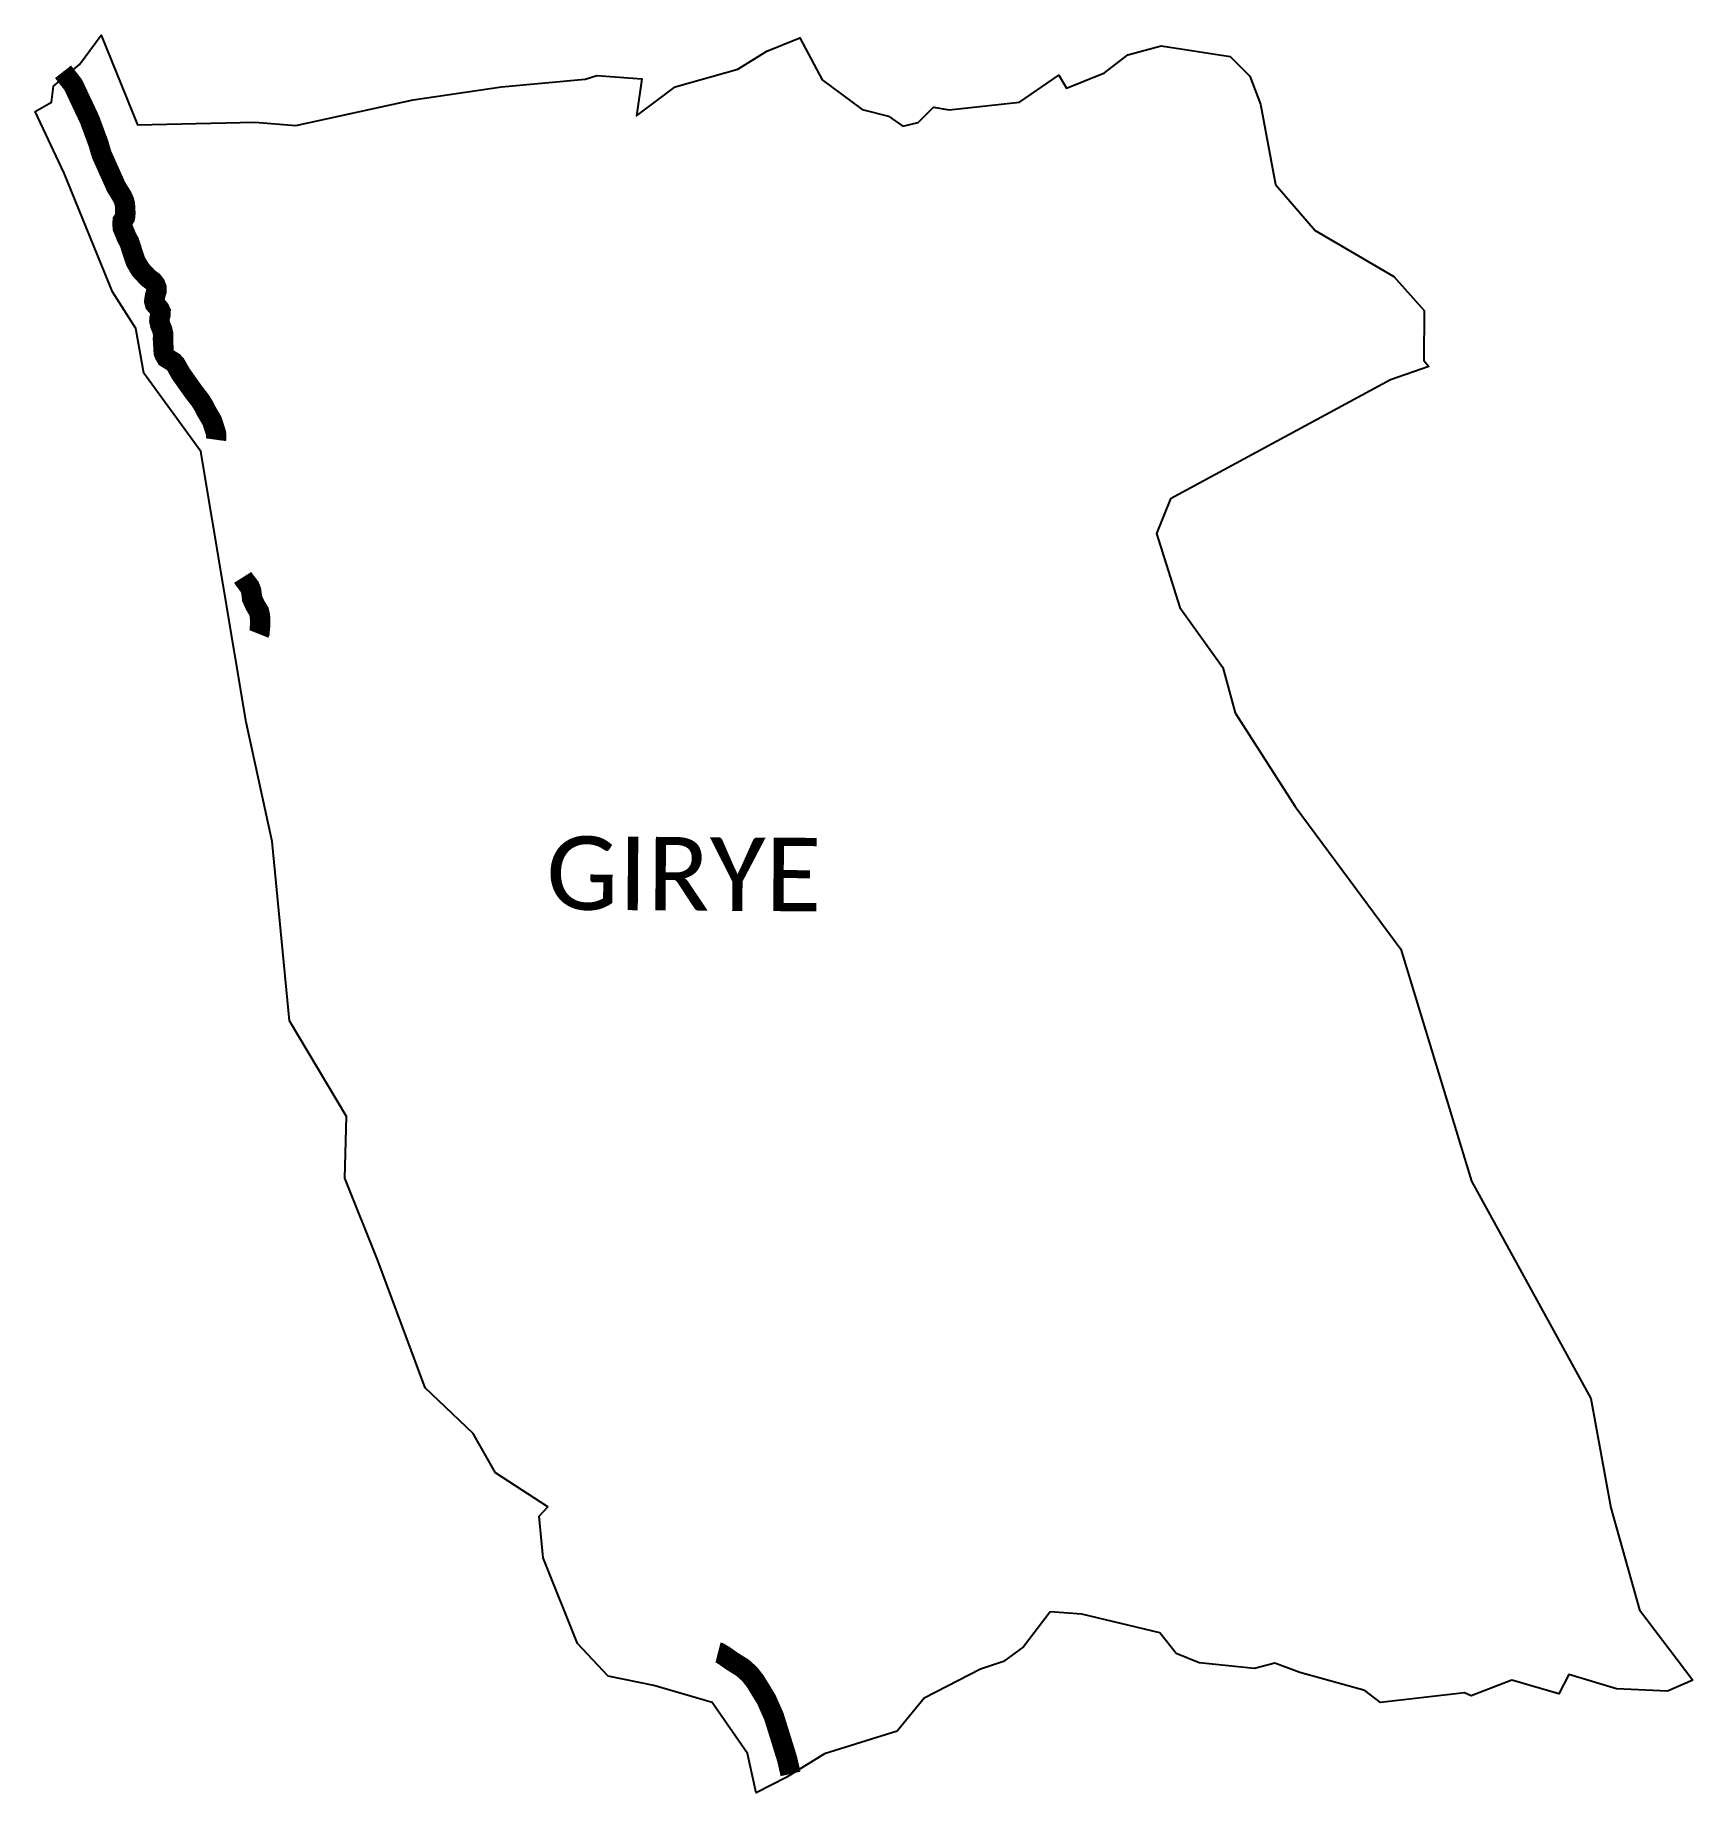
# Model space of a CAD drawing. Header units: metres. Extents: x 321121 to 325188, y 1822391 to 1826704.
import ezdxf

# ---------------------------------------------------------------- set-up
doc = ezdxf.new("R2010")
doc.units = ezdxf.units.M
for name, color, linetype in [('UNPROTECTED', 130, 'Continuous'), ('village', 3, 'Continuous'), ('VILLAGE NAME', 250, 'Continuous')]:
    doc.layers.add(name, color=color, linetype=linetype)
doc.styles.get("Standard").update_dxf_attribs({"font": 'simplex.shx'})

msp = doc.modelspace()

# ---------------------------------------------------------------- linework, layer by layer
at = {"layer": 'UNPROTECTED', "const_width": 50, "flags": 128}
for points in [[(321189.9, 1826613.8), (321214.9, 1826581.8), (321255, 1826496.6), (321276.7, 1826437.9), (321284.4, 1826411.4), (321295, 1826387.7), (321307.5, 1826359.8), (321320.4, 1826331.1), (321334.8, 1826307.8), (321339.6, 1826296.9), (321341.7, 1826288.5), (321342.3, 1826278.9), (321342.8, 1826268.5), (321342.6, 1826260.7), (321341.8, 1826256.6), (321339.6, 1826253.2), (321336.3, 1826248.1), (321335.7, 1826241.6), (321336.4, 1826230.9), (321339.1, 1826224.2), (321342.4, 1826216.2), (321346.5, 1826206.3), (321352.4, 1826195.8), (321355.3, 1826186.9), (321360.7, 1826170.1), (321367.7, 1826148.8), (321379.7, 1826128.3), (321398.3, 1826108.3), (321410.4, 1826099.3), (321416.1, 1826091.9), (321419.2, 1826083.9), (321419, 1826075.2), (321415.7, 1826064.3), (321413.6, 1826050.8), (321415.4, 1826044.3), (321421.2, 1826037.6), (321426.5, 1826031.4), (321429.3, 1826025.3), (321429.2, 1826018.6), (321426.8, 1826009.7), (321426.2, 1826002.5), (321428.4, 1825992.4), (321433.3, 1825980.5), (321435.3, 1825971.2), (321435.1, 1825956.3), (321436.3, 1825935.5), (321436.9, 1825925.3), (321438.6, 1825920.5), (321443.3, 1825912.2), (321452, 1825906.8), (321460.5, 1825901.6), (321465.9, 1825895.7), (321470.3, 1825888), (321479.2, 1825872.3), (321487, 1825861.3), (321495.1, 1825849.9), (321510, 1825828.9), (321526.6, 1825807.4), (321535.2, 1825793.6), (321541.8, 1825780.6), (321555.5, 1825757.1), (321560.8, 1825740.7), (321565.1, 1825727.5), (321565.6, 1825714.6), (321565.1, 1825711)], [(321630.7, 1825373.3), (321634.5, 1825367.3), (321647.5, 1825350.4), (321651.5, 1825339.9), (321653.7, 1825321.6), (321660.5, 1825306.3), (321670.6, 1825289.2), (321673, 1825278.4), (321673.5, 1825256.1), (321672.2, 1825242.6), (321671.8, 1825237.4), (321670.6, 1825234.4)], [(322796.7, 1822735.5), (322799.8, 1822734.7), (322811.6, 1822727.9), (322829.5, 1822715.1), (322857.5, 1822697.6), (322874.7, 1822682), (322888.3, 1822664.3), (322914.9, 1822621), (322933.7, 1822578.8), (322948.4, 1822531.6), (322966.1, 1822474.6), (322974.7, 1822437.4)]]:
    msp.add_lwpolyline(points, dxfattribs=at)
at = {"layer": 'village', "flags": 128}
msp.add_lwpolyline([(322265.2, 1826577.1), (322470.8, 1826595.9)], dxfattribs=at)
at = {"layer": 'village'}
for points in [[(325188.3, 1822667.8, 0), (325126.2, 1822640.6, 0), (325000.8, 1822646.1, 0), (324883.9, 1822681.7, 0), (324859.5, 1822633.7, 0), (324744.5, 1822667.3, 0), (324644.2, 1822628.7, 0), (324628.2, 1822636.4, 0), (324421.9, 1822612.6, 0), (324383.8, 1822642.2, 0), (324224.2, 1822686.3, 0), (324162.9, 1822709.3, 0), (324112.8, 1822696.3, 0), (323977, 1822710, 0), (323921, 1822733.2, 0), (323880.6, 1822783.7, 0), (323688.9, 1822829.4, 0), (323611.6, 1822834.8, 0), (323546, 1822749.2, 0), (323497.4, 1822713.1, 0), (323440.9, 1822694.1, 0), (323302.5, 1822623.5, 0), (323236.4, 1822542.1, 0), (323057.9, 1822486.9, 0), (322963.7, 1822428.4, 0), (322890.5, 1822391, 0), (322869.4, 1822487.5, 0), (322782, 1822612.6, 0), (322639.2, 1822654.5, 0), (322527.1, 1822677.4, 0), (322451.7, 1822757.8, 0), (322367.9, 1822967.5, 0), (322358.3, 1823069.8, 0), (322379.2, 1823093.1, 0), (322250.9, 1823176.4, 0), (322196.4, 1823273, 0), (322078.5, 1823384.5, 0), (321962.4, 1823697.4, 0), (321881.2, 1823899.5, 0), (321885, 1824050.8, 0), (321745.7, 1824285.5, 0), (321703.2, 1824725.2, 0), (321639.4, 1825018.3, 0), (321527.7, 1825682.2, 0), (321387.9, 1825874, 0), (321368.5, 1825983.8, 0), (321311.1, 1826073.7, 0), (321192.6, 1826364.7, 0), (321121.5, 1826516, 0), (321161.3, 1826539.5, 0), (321166.5, 1826578.7, 0), (321230.3, 1826632, 0), (321283.1, 1826703.7, 0), (321372.3, 1826483.3, 0), (321660.7, 1826490.4, 0), (321761.3, 1826481.9, 0), (322049.1, 1826545, 0), (322265.2, 1826577.1, 0)], [(322470.8, 1826595.9, 0), (322499.2, 1826604.7, 0), (322610, 1826596.4, 0), (322596.8, 1826505.5, 0), (322691.3, 1826577, 0), (322845.7, 1826620.3, 0), (322916.6, 1826664.7, 0), (322997.8, 1826697.3, 0), (323052.2, 1826594.2, 0), (323150, 1826521.3, 0), (323214.9, 1826504.7, 0), (323250, 1826480.2, 0), (323288, 1826489.7, 0), (323325.7, 1826527, 0), (323363.8, 1826520.6, 0), (323536.7, 1826539.6, 0), (323632.9, 1826605.5, 0), (323652, 1826573.3, 0), (323744.8, 1826611.4, 0), (323802.5, 1826655.7, 0), (323884.3, 1826677.2, 0), (324053.1, 1826651.1, 0), (324101.5, 1826602.9, 0), (324127.3, 1826534.6, 0), (324164.7, 1826337.6, 0), (324261.5, 1826224.4, 0), (324454.5, 1826111.4, 0), (324529.3, 1826027.9, 0), (324527.9, 1825905.5, 0), (324540.2, 1825890.3, 0), (324446.6, 1825857.8, 0), (323907.2, 1825566.3, 0), (323872.7, 1825480.6, 0), (323929.5, 1825299.7, 0), (324035.2, 1825152.2, 0), (324065.3, 1825041, 0), (324212.8, 1824810.7, 0), (324472, 1824461.4, 0), (324644.9, 1823891.8, 0), (324938.2, 1823358.2, 0), (324986.8, 1823090.4, 0), (325057.6, 1822840.2, 0), (325188.3, 1822667.8, 0)]]:
    msp.add_polyline3d(points, dxfattribs=at)

# ---------------------------------------------------------------- texts
at = {"layer": 'VILLAGE NAME', "color": 7, "insert": (322375.9, 1824738.5), "char_height": 180.345, "attachment_point": 1, "rotation": 359.6139}
msp.add_mtext_dynamic_manual_height_columns('{\\fCalibri|b0|i0|c0|p34;GIRYE}', width=1115.443, gutter_width=901.7, heights=[0], dxfattribs=at)

doc.saveas('drawing.dxf')
